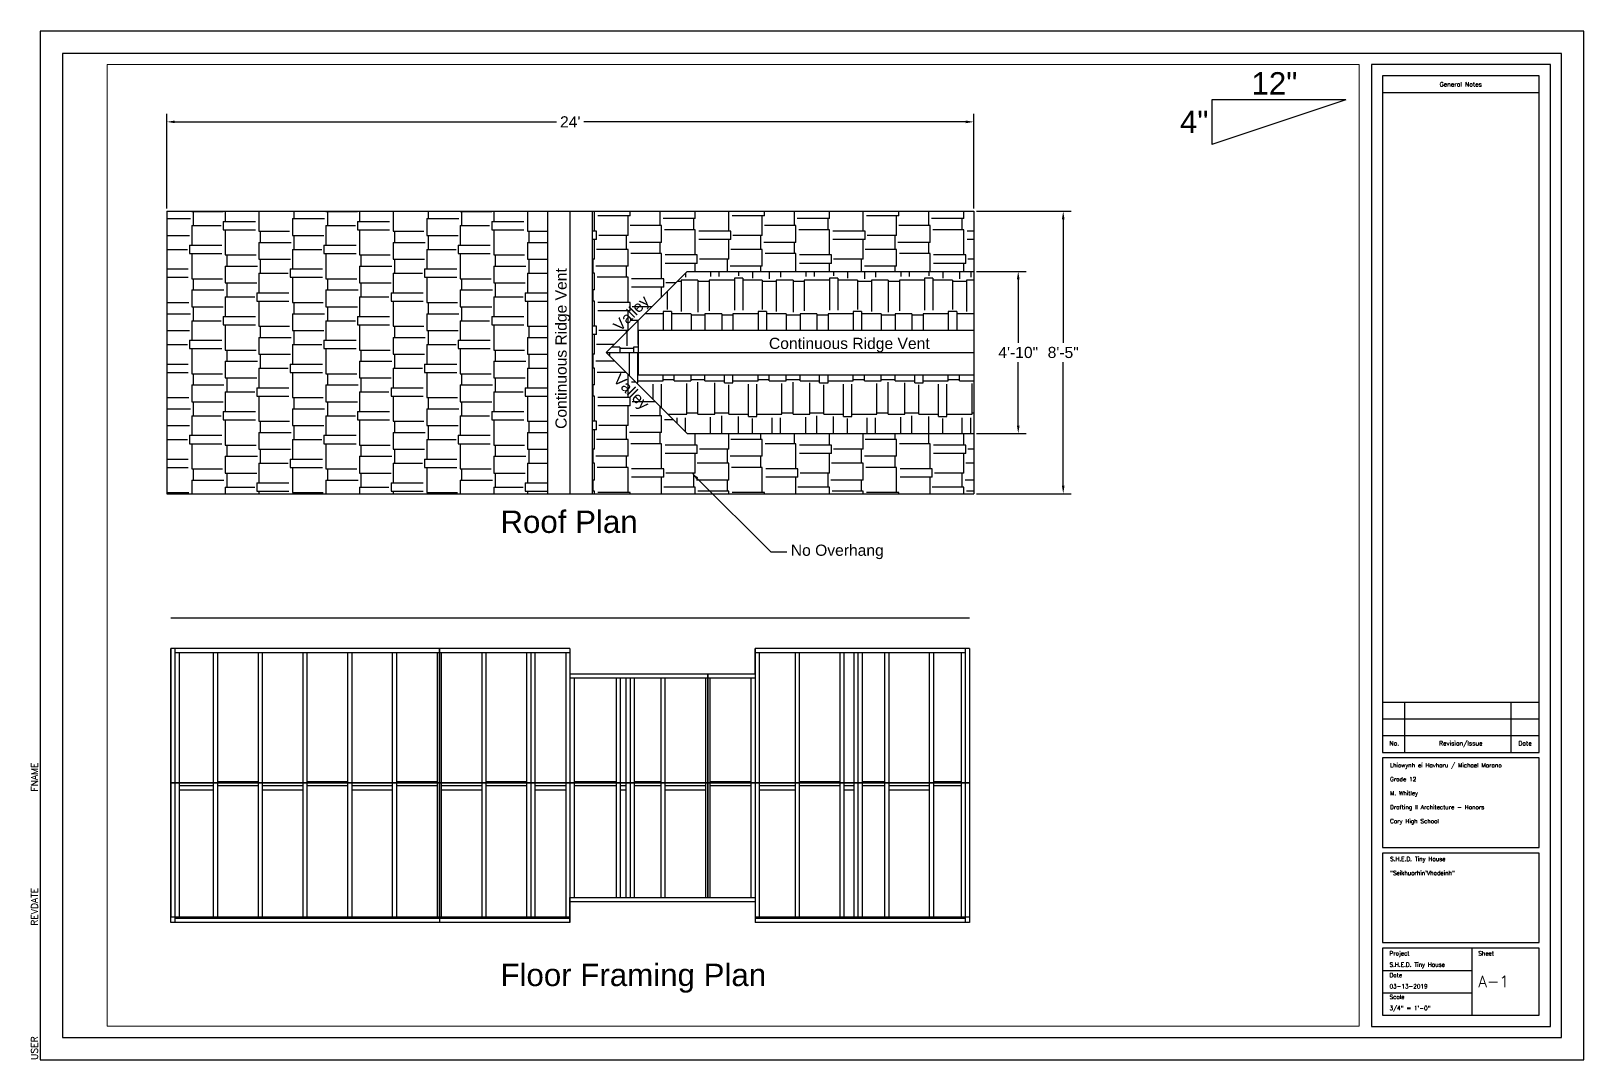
# Paper-space layout 'Roof & Floor Framing' of a CAD drawing. Header units: inches. Extents: x 0 to 128, y -22 to 23.
# Drawn here: x -0.2 to 34.5, y 0 to 23 of the extents above.
import ezdxf
from ezdxf import colors
from ezdxf.entities.mleader import LeaderData, LeaderLine
from ezdxf.enums import TextEntityAlignment as Align
from ezdxf.math import Vec2, Vec3

# ---------------------------------------------------------------- set-up
doc = ezdxf.new("R2010")
doc.units = ezdxf.units.IN
doc.header["$MEASUREMENT"] = 0
doc.layers.add('Reference', color=1, linetype='Continuous')
doc.layers.add('Viewport', color=5, linetype='Continuous')
doc.styles.add('Roman', font='romans')
doc.styles.get("Standard").update_dxf_attribs({"font": 'arial.ttf'})
doc.dimstyles.new('Annotative', dxfattribs={"dimscale": 0, "dimtxt": 0.18, "dimasz": 0.18, "dimexe": 0.18, "dimexo": 0.0625, "dimgap": 0.09, "dimtad": 0, "dimtih": 1, "dimtoh": 1, "dimdec": 4, "dimzin": 0, "dimdsep": 46, "dimtxsty": 'Standard', "dimcen": 0.09, "dimadec": 0, "dimazin": 0, "dimtfac": 1, "dimtdec": 4, "dimtofl": 0, "dimtmove": 0, "dimatfit": 3, "dimfxl": 1, "dimtolj": 1, "dimtzin": 0, "dimarcsym": 0})

# ---------------------------------------------------------------- blocks, each defined once
blk = doc.blocks.new('*D17')
at = {"color": 0, "lineweight": -2, "transparency": 16777216}
for p, q in [((2.832, 19.033), (2.832, 21.15)), ((3.012, 20.97), (11.544, 20.97)), ((20.684, 20.97), (12.152, 20.97)), ((20.864, 19.033), (20.864, 21.15))]:
    blk.add_line(p, q, dxfattribs=at)
at = {"color": 0, "transparency": 16777216}
for points in [[(3.012, 21), (3.012, 20.94), (2.832, 20.97)], [(20.684, 21), (20.684, 20.94), (20.864, 20.97)]]:
    blk.add_solid(points, dxfattribs=at)
at = {"layer": 'Defpoints', "color": 0, "transparency": 16777216}
for p in [(20.864, 20.97), (2.832, 18.97), (20.864, 18.97)]:
    blk.add_point(p, dxfattribs=at)
at = {"color": 0, "transparency": 16777216, "insert": (11.848, 20.97), "char_height": 0.25, "attachment_point": 5}
blk.add_mtext("\\A1;24'", dxfattribs=at)
blk = doc.blocks.new('*D18')
at = {"color": 0, "lineweight": -2, "transparency": 16777216}
for p, q in [((20.926, 18.97), (23.044, 18.97)), ((22.864, 18.79), (22.864, 16.032)), ((22.864, 12.838), (22.864, 15.596)), ((20.926, 12.658), (23.044, 12.658))]:
    blk.add_line(p, q, dxfattribs=at)
at = {"color": 0, "transparency": 16777216}
for points in [[(22.834, 18.79), (22.894, 18.79), (22.864, 18.97)], [(22.834, 12.838), (22.894, 12.838), (22.864, 12.658)]]:
    blk.add_solid(points, dxfattribs=at)
at = {"layer": 'Defpoints', "color": 0, "transparency": 16777216}
for p in [(20.864, 18.97), (20.864, 12.658), (22.864, 12.658)]:
    blk.add_point(p, dxfattribs=at)
at = {"color": 0, "transparency": 16777216, "insert": (22.864, 15.814), "char_height": 0.25, "attachment_point": 5}
blk.add_mtext('\\A1;8\'-5"', dxfattribs=at)
blk = doc.blocks.new('*D19')
at = {"color": 0, "lineweight": -2, "transparency": 16777216}
for p, q in [((20.926, 17.627), (22.039, 17.627)), ((21.859, 17.447), (21.859, 16.032)), ((21.859, 14.182), (21.859, 15.596)), ((20.926, 14.002), (22.039, 14.002))]:
    blk.add_line(p, q, dxfattribs=at)
at = {"color": 0, "transparency": 16777216}
for points in [[(21.829, 17.447), (21.889, 17.447), (21.859, 17.627)], [(21.829, 14.182), (21.889, 14.182), (21.859, 14.002)]]:
    blk.add_solid(points, dxfattribs=at)
at = {"layer": 'Defpoints', "color": 0, "transparency": 16777216}
for p in [(20.864, 17.627), (20.864, 14.002), (21.859, 14.002)]:
    blk.add_point(p, dxfattribs=at)
at = {"color": 0, "transparency": 16777216, "insert": (21.859, 15.814), "char_height": 0.25, "attachment_point": 5}
blk.add_mtext('\\A1;4\'-10"', dxfattribs=at)

psp = doc.layouts.new('Roof & Floor Framing')

# ---------------------------------------------------------------- hatches: boundary and pattern name
at = {"transparency": 33554559}
h = psp.add_hatch(dxfattribs=at)
h.set_pattern_fill('AR-RSHKE', color=256, scale=0.0625, angle=270)
h.set_pattern_definition([(270, (-3.3603, 3.93134), (0.75, -1.59375), [0.375, -0.3125, 0.4375, -0.1875, 0.5625, -0.25]), (270, (-3.3291, 3.55634), (0.75, -1.59375), [0.3125, -1.1875, 0.25, -0.375]), (270, (-3.4072, 2.80634), (0.75, -1.59375), [0.1875, -1.9375]), (0, (-3.3603, 3.93134), (0.75, 0.53125), [0.71875, -2.28125]), (0, (-3.3603, 3.55634), (0.75, 0.53125), [0.703125, -2.296875]), (0, (-3.3603, 3.24384), (0.75, 0.53125), [0.65625, -2.34375]), (0, (-3.4072, 2.80634), (0.75, 0.53125), [0.71875, -2.28125]), (0, (-3.4072, 2.61884), (0.75, 0.53125), [0.71875, -2.28125]), (0, (-3.3603, 2.05634), (0.75, 0.53125), [0.6875, -2.3125])])
h.paths.add_polyline_path([(2.83234, 18.97025), (2.83234, 12.65775), (11.34796, 12.65775), (11.34796, 18.97025)])
h = psp.add_hatch(dxfattribs=at)
h.set_pattern_fill('AR-RSHKE', color=256, scale=0.0625, angle=90)
h.set_pattern_definition([(90, (-3.3603, 3.93134), (-0.75, 1.59375), [0.375, -0.3125, 0.4375, -0.1875, 0.5625, -0.25]), (90, (-3.3916, 4.30634), (-0.75, 1.59375), [0.3125, -1.1875, 0.25, -0.375]), (90, (-3.31344, 5.05634), (-0.75, 1.59375), [0.1875, -1.9375]), (180, (-3.3603, 3.93134), (-0.75, -0.53125), [0.71875, -2.28125]), (180, (-3.3603, 4.30634), (-0.75, -0.53125), [0.703125, -2.296875]), (180, (-3.3603, 4.61884), (-0.75, -0.53125), [0.65625, -2.34375]), (180, (-3.31344, 5.05634), (-0.75, -0.53125), [0.71875, -2.28125]), (180, (-3.31344, 5.24384), (-0.75, -0.53125), [0.71875, -2.28125]), (180, (-3.3603, 5.80634), (-0.75, -0.53125), [0.6875, -2.3125])])
h.paths.add_polyline_path([(14.46241, 17.6265), (20.86359, 17.6265), (20.86359, 18.97025), (12.34796, 18.97025), (12.34796, 12.65775), (20.86359, 12.65775), (20.86359, 14.0015), (14.46241, 14.0015), (12.64991, 15.814)])
h.paths.add_polyline_path([(12.62662, 15.13934), (13.41362, 14.35235), (13.75674, 14.69547), (12.96975, 15.48246)], flags=24)
h.paths.add_polyline_path([(13.01313, 16.10216), (13.80012, 16.88915), (13.457, 17.23228), (12.67, 16.44528)], flags=25)
h = psp.add_hatch(dxfattribs=at)
h.set_pattern_fill('AR-RSHKE', color=256, scale=0.0625, angle=180)
h.set_pattern_definition([(180, (-3.3603, 3.93134), (-1.59375, -0.75), [0.375, -0.3125, 0.4375, -0.1875, 0.5625, -0.25]), (180, (-3.7353, 3.9001), (-1.59375, -0.75), [0.3125, -1.1875, 0.25, -0.375]), (180, (-4.4853, 3.9782), (-1.59375, -0.75), [0.1875, -1.9375]), (270, (-3.3603, 3.93134), (0.53125, -0.75), [0.71875, -2.28125]), (270, (-3.7353, 3.93134), (0.53125, -0.75), [0.703125, -2.296875]), (270, (-4.0478, 3.93134), (0.53125, -0.75), [0.65625, -2.34375]), (270, (-4.4853, 3.9782), (0.53125, -0.75), [0.71875, -2.28125]), (270, (-4.6728, 3.9782), (0.53125, -0.75), [0.71875, -2.28125]), (270, (-5.2353, 3.93134), (0.53125, -0.75), [0.6875, -2.3125])])
h.paths.add_polyline_path([(20.86359, 16.314), (20.86359, 17.6265), (14.46241, 17.6265), (12.64991, 15.814), (13.36359, 15.814), (13.36359, 16.314)])
h = psp.add_hatch(dxfattribs=at)
h.set_pattern_fill('AR-RSHKE', color=256, scale=0.0625)
h.set_pattern_definition([(0, (-3.3603, 3.93134), (1.59375, 0.75), [0.375, -0.3125, 0.4375, -0.1875, 0.5625, -0.25]), (0, (-2.9853, 3.9626), (1.59375, 0.75), [0.3125, -1.1875, 0.25, -0.375]), (0, (-2.2353, 3.8845), (1.59375, 0.75), [0.1875, -1.9375]), (90, (-3.3603, 3.93134), (-0.53125, 0.75), [0.71875, -2.28125]), (90, (-2.9853, 3.93134), (-0.53125, 0.75), [0.703125, -2.296875]), (90, (-2.6728, 3.93134), (-0.53125, 0.75), [0.65625, -2.34375]), (90, (-2.2353, 3.88447), (-0.53125, 0.75), [0.71875, -2.28125]), (90, (-2.0478, 3.88447), (-0.53125, 0.75), [0.71875, -2.28125]), (90, (-1.4853, 3.93134), (-0.53125, 0.75), [0.6875, -2.3125])])
h.paths.add_polyline_path([(20.86359, 14.0015), (20.86359, 15.314), (13.36359, 15.314), (13.36359, 15.814), (12.64991, 15.814), (14.46241, 14.0015)])

# ---------------------------------------------------------------- linework, layer by layer
for p, q in [((34.5, 23), (0, 23)), ((0, 23), (0, 0)), ((34.5, 0), (34.5, 23)), ((34, 22.5), (0.5, 22.5)), ((0.5, 22.5), (0.5, 0.5)), ((33.75, 22.25), (29.75, 22.25)), ((29.75, 22.25), (29.75, 0.75)), ((33.75, 0.75), (33.75, 22.25)), ((34, 0.5), (34, 22.5)), ((33.5, 22), (30, 22)), ((30, 22), (30, 6.875)), ((33.5, 6.875), (33.5, 22)), ((30, 21.625), (33.5, 21.625)), ((29.1817, 21.46153), (26.1817, 21.46153)), ((26.1817, 21.46153), (26.1817, 20.46153)), ((29.1817, 21.46153), (26.1817, 20.46153)), ((2.83234, 18.97025), (20.86359, 18.97025)), ((2.83234, 18.97025), (2.83234, 12.65775)), ((11.34796, 12.65775), (11.34796, 18.97025)), ((11.84796, 12.65775), (11.84796, 18.97025)), ((12.34796, 12.65775), (12.34796, 18.97025)), ((20.86359, 18.97025), (20.86359, 12.65775)), ((12.64991, 15.814), (14.46241, 17.6265)), ((14.46241, 17.6265), (20.86359, 17.6265)), ((13.36359, 16.314), (13.36359, 15.314)), ((13.36359, 16.314), (20.86359, 16.314)), ((12.64991, 15.814), (20.86359, 15.814)), ((12.64991, 15.814), (14.46241, 14.0015)), ((13.36359, 15.314), (20.86359, 15.314)), ((14.46241, 14.0015), (20.86359, 14.0015)), ((2.83234, 12.65775), (20.86359, 12.65775)), ((2.92609, 9.88503), (20.76984, 9.88503)), ((11.84277, 9.1961), (2.92609, 9.1961)), ((2.92609, 3.0711), (2.92609, 9.1961)), ((3.01984, 3.0711), (3.01984, 9.1961)), ((11.84277, 9.10235), (3.01984, 9.10235)), ((3.11359, 3.16485), (3.11359, 9.10235)), ((3.87921, 3.16485), (3.87921, 9.10235)), ((3.97296, 3.16485), (3.97296, 9.10235)), ((4.87921, 3.16485), (4.87921, 9.10235)), ((4.97296, 3.16485), (4.97296, 9.10235)), ((5.87921, 3.16485), (5.87921, 9.10235)), ((5.97296, 3.16485), (5.97296, 9.10235)), ((6.87921, 3.16485), (6.87921, 9.10235)), ((6.97296, 3.16485), (6.97296, 9.10235)), ((7.87921, 3.16485), (7.87921, 9.10235)), ((7.97296, 3.16485), (7.97296, 9.10235)), ((8.87921, 3.16485), (8.87921, 9.10235)), ((8.97296, 3.16485), (8.97296, 9.10235)), ((9.87921, 3.16485), (9.87921, 9.10235)), ((9.97296, 3.16485), (9.97296, 9.10235)), ((10.87921, 3.16485), (10.87921, 9.10235)), ((10.97296, 3.16485), (10.97296, 9.10235)), ((11.06671, 3.16485), (11.06671, 9.10235)), ((11.74902, 9.10235), (11.74902, 3.16485)), ((11.84277, 9.1961), (11.84277, 3.0711)), ((20.76984, 9.1961), (15.97834, 9.1961)), ((15.97834, 9.1961), (15.97834, 3.0711)), ((20.67609, 9.10235), (15.97834, 9.10235)), ((15.97834, 9.10235), (15.97834, 3.16485)), ((16.07209, 9.10235), (16.07209, 3.16485)), ((16.87921, 3.16485), (16.87921, 9.10235)), ((16.97296, 3.16485), (16.97296, 9.10235)), ((17.87921, 3.16485), (17.87921, 9.10235)), ((17.97296, 3.16485), (17.97296, 9.10235)), ((18.19171, 3.16485), (18.19171, 9.10235)), ((18.28546, 3.16485), (18.28546, 9.10235)), ((18.37921, 3.16485), (18.37921, 9.10235)), ((18.87921, 3.16485), (18.87921, 9.10235)), ((18.97296, 3.16485), (18.97296, 9.10235)), ((19.87921, 3.16485), (19.87921, 9.10235)), ((19.97296, 3.16485), (19.97296, 9.10235)), ((20.58234, 9.10235), (20.58234, 3.16485)), ((20.67609, 9.1961), (20.67609, 3.0711)), ((20.76984, 9.1961), (20.76984, 3.0711)), ((11.84277, 8.6336), (15.97834, 8.6336)), ((11.84277, 8.53985), (15.97834, 8.53985)), ((11.93652, 8.53985), (11.93652, 3.6336)), ((12.87921, 3.6336), (12.87921, 8.53985)), ((12.97296, 3.6336), (12.97296, 8.53985)), ((13.09796, 3.6336), (13.09796, 8.53985)), ((13.19171, 3.6336), (13.19171, 8.53985)), ((13.28546, 3.6336), (13.28546, 8.53985)), ((13.87921, 3.6336), (13.87921, 8.53985)), ((13.97296, 3.6336), (13.97296, 8.53985)), ((14.87921, 3.6336), (14.87921, 8.53985)), ((14.97296, 3.6336), (14.97296, 8.53985)), ((15.88459, 8.53985), (15.88459, 3.6336)), ((30, 8), (33.5, 8)), ((30.5, 6.875), (30.5, 8)), ((32.875, 6.875), (32.875, 8)), ((30, 7.625), (33.5, 7.625)), ((30, 7.25), (33.5, 7.25)), ((30, 6.875), (33.5, 6.875)), ((33.5, 6.75), (30, 6.75)), ((30, 6.75), (30, 4.75)), ((33.5, 4.75), (33.5, 6.75)), ((3.11359, 6.1336), (3.87921, 6.1336)), ((3.11359, 6.03985), (3.87921, 6.03985)), ((3.97296, 6.22735), (4.87921, 6.22735)), ((3.97296, 6.1336), (4.87921, 6.1336)), ((4.97296, 6.1336), (5.87921, 6.1336)), ((4.97296, 6.03985), (5.87921, 6.03985)), ((5.97296, 6.22735), (6.87921, 6.22735)), ((5.97296, 6.1336), (6.87921, 6.1336)), ((6.97296, 6.1336), (7.87921, 6.1336)), ((6.97296, 6.03985), (7.87921, 6.03985)), ((7.97296, 6.22735), (8.87921, 6.22735)), ((7.97296, 6.1336), (8.87921, 6.1336)), ((8.97296, 6.1336), (9.87921, 6.1336)), ((8.97296, 6.03985), (9.87921, 6.03985)), ((9.97296, 6.22735), (10.87921, 6.22735)), ((9.97296, 6.1336), (10.87921, 6.1336)), ((11.06671, 6.1336), (11.74902, 6.1336)), ((11.06671, 6.03985), (11.74902, 6.03985)), ((11.93652, 6.22735), (12.87921, 6.22735)), ((11.93652, 6.1336), (12.87921, 6.1336)), ((12.97296, 6.1336), (13.09796, 6.1336)), ((12.97296, 6.03985), (13.09796, 6.03985)), ((13.28546, 6.22735), (13.87921, 6.22735)), ((13.28546, 6.1336), (13.87921, 6.1336)), ((13.97296, 6.1336), (14.87921, 6.1336)), ((13.97296, 6.03985), (14.87921, 6.03985)), ((14.97296, 6.22735), (15.87921, 6.22735)), ((14.97296, 6.1336), (15.87921, 6.1336)), ((16.07209, 6.1336), (16.87921, 6.1336)), ((16.07209, 6.03985), (16.87921, 6.03985)), ((16.97296, 6.22735), (17.87921, 6.22735)), ((16.97296, 6.1336), (17.87921, 6.1336)), ((17.97296, 6.1336), (18.19171, 6.1336)), ((17.97296, 6.03985), (18.19171, 6.03985)), ((18.37921, 6.22735), (18.87921, 6.22735)), ((18.37921, 6.1336), (18.87921, 6.1336)), ((18.97296, 6.1336), (19.87921, 6.1336)), ((18.97296, 6.03985), (19.87921, 6.03985)), ((19.97296, 6.22735), (20.58234, 6.22735)), ((19.97296, 6.1336), (20.58234, 6.1336)), ((30, 4.75), (33.5, 4.75)), ((33.5, 4.625), (30, 4.625)), ((30, 4.625), (30, 2.625)), ((33.5, 2.625), (33.5, 4.625)), ((11.84277, 3.6336), (15.97834, 3.6336)), ((11.84277, 3.53985), (15.97834, 3.53985)), ((11.84277, 3.16485), (3.01984, 3.16485)), ((20.67609, 3.16485), (15.97834, 3.16485)), ((11.84277, 3.0711), (2.92609, 3.0711)), ((20.76984, 3.0711), (15.97834, 3.0711)), ((30, 2.625), (33.5, 2.625)), ((33.5, 2.5), (30, 2.5)), ((30, 2.5), (30, 1)), ((32, 1), (32, 2.5)), ((33.5, 1), (33.5, 2.5)), ((30, 2), (32, 2)), ((30, 1.5), (32, 1.5)), ((29.75, 0.75), (33.75, 0.75)), ((30, 1), (33.5, 1)), ((0.5, 0.5), (34, 0.5)), ((0, 0), (34.5, 0))]:
    psp.add_line(p, q)
at = {"layer": 'Reference'}
for p, q in [((11.84277, 9.1961), (11.84277, 8.6336)), ((15.97834, 8.6336), (15.97834, 9.1961)), ((20.76984, 9.1961), (20.76984, 3.0711)), ((11.84277, 8.6336), (15.97834, 8.6336)), ((11.84277, 3.0711), (11.84277, 3.6336)), ((11.84277, 3.6336), (15.97834, 3.6336)), ((15.97834, 3.6336), (15.97834, 3.0711)), ((2.92609, 3.0711), (2.92609, 3.1961)), ((8.92609, 3.1961), (8.92609, 3.0711)), ((11.84277, 3.0711), (2.92609, 3.0711)), ((20.76984, 3.0711), (15.97834, 3.0711))]:
    psp.add_line(p, q, dxfattribs=at)
for points in [[(2.92609, 9.1961), (2.92609, 6.1961), (8.92609, 6.1961), (8.92609, 9.1961)], [(2.92609, 6.1961), (2.92609, 3.1961), (8.92609, 3.1961), (8.92609, 6.1961)]]:
    psp.add_lwpolyline(points, close=True, dxfattribs=at)
for points in [[(11.84277, 9.1961), (8.92609, 9.1961), (8.92609, 6.1961), (14.92609, 6.1961), (14.92609, 8.6336)], [(20.76984, 9.1961), (15.97834, 9.1961)], [(14.92609, 8.6336), (14.92609, 6.1961), (20.76984, 6.1961)], [(14.92609, 3.6336), (14.92609, 6.1961), (8.92609, 6.1961), (8.92609, 3.1961), (11.84277, 3.1961)], [(20.76984, 6.1961), (14.92609, 6.1961), (14.92609, 3.6336)], [(15.97834, 3.1961), (20.76984, 3.1961)]]:
    psp.add_lwpolyline(points, dxfattribs=at)

# ---------------------------------------------------------------- texts
for s, height, p in [('12"', 0.5, (27.07126, 21.58108)), ('4"', 0.5, (25.47205, 20.71777)), ('Continuous Ridge Vent', 0.25, (16.28866, 15.89333)), ('Roof Plan', 0.5, (10.2881, 11.78074)), ('Floor Framing Plan', 0.5, (10.2881, 1.65184))]:
    psp.add_text(s, height=height).set_placement(p)
at = {"style": 'Roman'}
for s, p in [('General Notes', (31.7483, 21.8078)), ('No.', (30.2636, 7.0784)), ('Revision/Issue', (31.7483, 7.0784)), ('Date', (33.1838, 7.0784))]:
    psp.add_text(s, height=0.1, dxfattribs=at).set_placement(p, align=Align.MIDDLE_CENTER)
for s, rotation, p in [('Continuous Ridge Vent', 90, (11.76863, 14.10628)), ('Valley', 45, (12.96115, 16.26851)), ('Valley', 315, (12.79297, 15.19131))]:
    psp.add_text(s, height=0.25, rotation=rotation).set_placement(p)
for s, height, p in [('Project', 0.09375, (30.1554, 2.3346)), ('S.H.E.D. Tiny House', 0.09375, (30.1554, 2.0846)), ('Sheet', 0.09375, (32.1399, 2.3346)), ('Date', 0.09375, (30.1554, 1.8489)), ('A-1', 0.25, (32.1399, 1.62883)), ('03-13-2019', 0.09375, (30.1554, 1.5989)), ('Scale', 0.09375, (30.1554, 1.3632)), ('3/4" = 1\'-0"', 0.09375, (30.1554, 1.1132))]:
    psp.add_text(s, height=height, dxfattribs=at).set_placement(p)
at = {"char_height": 0.09375, "attachment_point": 1, "style": 'Roman'}
for s, insert, width in [('Lhiowynh ei Havharu / Michael Morano\\P\\PGrade 12\\P\\PM. Whitley\\P\\PDrafting II Architecture - Honors\\P\\PCary High School', (30.16778, 6.6361), 2.9423358), ('S.H.E.D. Tiny House\\P\\P"Seikhuorhin\'Vhadeinh"', (30.16879, 4.53985), 2.5446939)]:
    psp.add_mtext(s, dxfattribs=dict(at, insert=insert, width=width))
at = {"color": 0, "style": 'Roman', "flags": 8}
for tag, p in [('FNAME', (-0.05, 6)), ('REVDATE', (-0.05, 3)), ('USER', (-0.05, 0))]:
    psp.add_attdef(tag, p, '', height=0.15, rotation=90, dxfattribs=at)

# ---------------------------------------------------------------- dimensions: what is measured, and where the dimension line sits
dim = psp.add_linear_dim(base=(20.86359, 20.97025), p1=(2.83234, 18.97025), p2=(20.86359, 18.97025), text="24'", dimstyle='Annotative', override={"dimtxt": 0.25})
dim.commit()
dim.dimension.update_dxf_attribs({"geometry": '*D17', "text_midpoint": (11.84796, 20.97025)})
for base, p1, p2, text, picture, middle in [((22.86359, 12.65775), (20.86359, 18.97025), (20.86359, 12.65775), '8\'-5"', '*D18', (22.86359, 15.814)), ((21.85901, 14.0015), (20.86359, 17.6265), (20.86359, 14.0015), '4\'-10"', '*D19', (21.85901, 15.814))]:
    dim = psp.add_linear_dim(base=base, p1=p1, p2=p2, angle=90, text=text, dimstyle='Annotative', override={"dimtxt": 0.25})
    dim.commit()
    dim.dimension.update_dxf_attribs({"geometry": picture, "text_midpoint": middle})

# ---------------------------------------------------------------- leaders
ml = psp.add_multileader_mtext('Standard')
ml.set_content('No Overhang', color=256)
ml.set_leader_properties()
ml.build(insert=Vec2(0, 0))
ml.multileader.update_dxf_attribs({"text_right_attachment_type": 6, "dogleg_length": 0.36, "arrow_head_size": 0.18})
ctx = ml.context
ctx.base_point, ctx.char_height, ctx.arrow_head_size, ctx.landing_gap_size, ctx.plane_origin = Vec3(16.68727, 11.35773), 0.25, 0.18, 0.09, Vec3(14.5595, 13.1255)
ctx.right_attachment = 6
notes = []
notes.append((ctx, [(0, (1, 1, 0), (16.32727, 11.35773), (1, 0), 0.36, [(0, [(14.5595, 13.1255)], 0, [])])]))
ctx.mtext.insert, ctx.mtext.flow_direction = Vec3(16.77727, 11.51948), 5
for ctx, leaders in notes:
    for number, flags, end, landing, length, lines in leaders:
        leader = LeaderData()
        leader.index, (leader.has_last_leader_line, leader.has_dogleg_vector, leader.attachment_direction) = number, flags
        leader.last_leader_point, leader.dogleg_vector, leader.dogleg_length = Vec3(end), Vec3(landing), length
        for number, points, colour, breaks in lines:
            line = LeaderLine()
            line.index, line.vertices, line.color, line.breaks = number, Vec3.list(points), colors.encode_raw_color(colour), breaks
            leader.lines.append(line)
        ctx.leaders.append(leader)

# ---------------------------------------------------------------- viewports
at = {"layer": 'Viewport'}
psp.add_viewport(center=(15.4878, 11.50487), size=(27.97559, 21.4991025), view_center_point=(605.9666, 465.99427), view_height=1031.9569189, dxfattribs=at)

doc.saveas('drawing.dxf')
